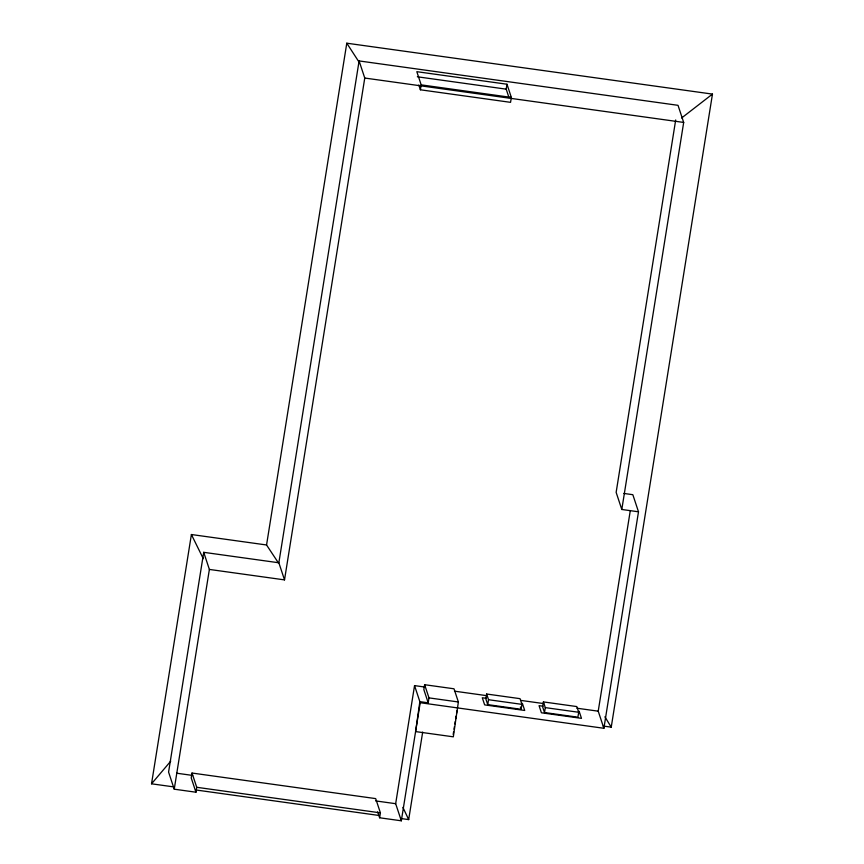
<?xml version="1.0" encoding="UTF-8"?>
<svg xmlns="http://www.w3.org/2000/svg" width="864" height="864" viewBox="0 0 864 864"><rect width="100%" height="100%" fill="white"/><g stroke="black" fill="none" stroke-linecap="round" stroke-linejoin="round"><path stroke-width="1.3" d="M174.193 786.953L151.535 783.81L191.398 534.524L266.555 544.979L278.467 562.982M203.72 552.323L209.38 569.43L284.515 579.884L278.856 562.777L203.72 552.323L168.577 772.081L174.236 789.188L195.944 792.212L196.733 787.298L192.013 773.042L375.689 798.606L380.408 812.862L379.62 817.776L401.328 820.8L420.206 702.713L414.547 685.606L425.196 687.096M174.236 789.188L209.38 569.43M192.013 773.042L191.236 777.956L195.944 792.212M266.555 544.979L346.788 43.2L712.465 94.1L611.237 727.153L603.245 726.041M278.856 562.777L359.1 60.934L678.024 105.322L683.683 122.429L621.799 509.479L638.496 511.801L603.882 728.287L420.206 702.713M284.515 579.884L364.759 78.041L359.1 60.934M420.39 89.791L421.178 84.866L416.815 71.68L506.984 84.229L511.348 97.416L510.559 102.341L420.39 89.791L418.813 84.996M508.972 97.546L506.196 89.154L506.984 84.229M401.328 820.8L395.669 803.693L414.547 685.606M424.624 684.709L423.846 689.623L428.198 702.81L419.85 701.644L415.595 731.581L453.33 736.83L458.374 701.978L454.01 688.792L424.624 684.709L428.987 697.885L428.198 702.81M400.691 818.489L408.683 819.601L422.68 732.078M453.179 734.454L453.6 731.83M454.021 729.205L454.442 726.581M454.864 723.956L455.285 721.332M455.706 718.708L456.116 716.083M456.538 713.459L456.959 710.834M486.648 694.019L485.86 698.933L487.739 704.635L521.143 709.29L521.921 704.365L520.042 698.663L486.648 694.019L488.527 699.721L487.739 704.635M543.413 701.914L542.624 706.838L544.514 712.541L577.908 717.185L578.696 712.271L576.806 706.568L543.413 701.914L545.303 707.616L544.514 712.541M675.691 119.956L616.14 492.372L621.799 509.479M603.882 728.287L598.223 711.18L630.288 510.635M151.535 783.81L170.716 761.195M681.61 117.99L712.465 94.1M417.355 76.788L506.196 89.154M421.178 84.866L511.348 97.416M364.759 78.041L683.683 122.429M623.851 493.441L632.837 494.694L638.496 511.801M454.475 691.168L486.421 695.617M521.024 700.434L543.65 703.577M576.925 708.21L598.223 711.18M486.292 698.317L482.285 697.756L484.639 704.884L524.718 710.467L522.353 703.339M543.056 706.223L539.05 705.661L541.415 712.789L581.483 718.362L579.128 711.234M488.527 699.721L521.921 704.365M545.303 707.616L578.696 712.271M428.987 697.885L458.374 701.978M176.602 773.204L192.629 775.429M375.635 800.906L395.669 803.693M196.733 787.298L380.408 812.862M195.512 789.923L379.372 815.519M346.788 43.2L359.24 62.381M604.886 716.796L611.237 727.153M191.398 534.524L203.278 558.673M402.916 807.397L408.683 819.601M520.387 707.011L521.143 709.29M377.654 811.836L379.62 817.776"/></g></svg>
